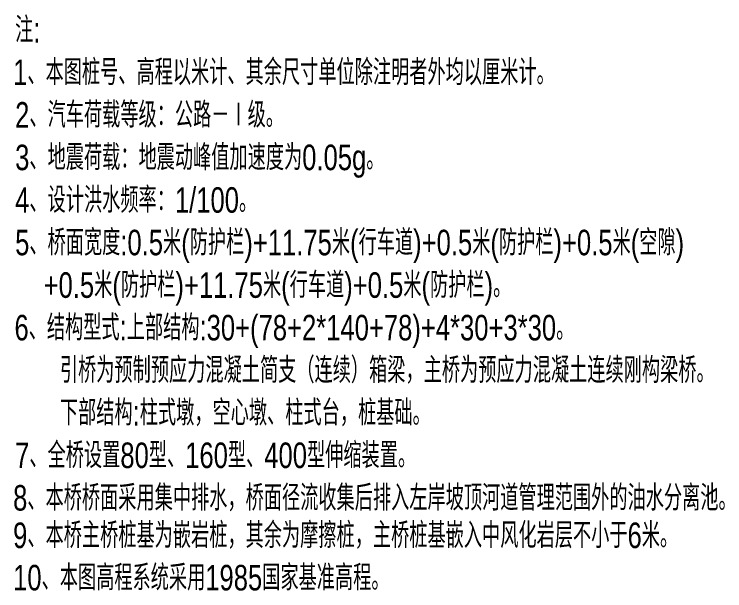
# Model space of a CAD drawing. Header units: millimetres. Extents: x 465729 to 466910, y 3671885 to 3673357.
# Drawn here: x 466672.8 to 466784.1, y 3673266.2 to 3673356.5 of the extents above; entities that cross this region are included whole.
import ezdxf

# ---------------------------------------------------------------- set-up
doc = ezdxf.new("R2010")
doc.units = ezdxf.units.MM
doc.header["$LTSCALE"] = 0.2
doc.layers.add('附注', color=7, linetype='Continuous')
doc.styles.add('fsdb', font='fsdb_e.shx', dxfattribs={"width": 0.75, "bigfont": 'fsdb.shx'})

msp = doc.modelspace()

# ---------------------------------------------------------------- texts
at = {"layer": '附注', "linetype": 'Continuous', "style": 'fsdb', "width": 0.75}
msp.add_text('注:', height=4, dxfattribs=at).set_placement((466672.9189, 3673352.1118))
at = {"layer": '附注', "color": 7, "linetype": 'Continuous', "style": 'fsdb', "width": 0.75}
for s, p in [('1、本图桩号、高程以米计、其余尺寸单位除注明者外均以厘米计。', (466672.6067, 3673345.4451)), ('2、汽车荷载等级：公路－Ⅰ级。', (466672.9281, 3673338.7784)), ('3、地震荷载：地震动峰值加速度为0.05g。', (466672.9281, 3673332.1118)), ('4、设计洪水频率：1/100。', (466672.9281, 3673325.4451)), ('5、桥面宽度:0.5米(防护栏)+11.75米(行车道)+0.5米(防护栏)+0.5米(空隙)', (466672.9281, 3673318.7784)), ('    +0.5米(防护栏)+11.75米(行车道)+0.5米(防护栏)。', (466672.9281, 3673312.1118)), ('6、结构型式:上部结构:30+(78+2*140+78)+4*30+3*30。', (466672.821, 3673305.4451)), ('      引桥为预制预应力混凝土简支（连续）箱梁，主桥为预应力混凝土连续刚构梁桥。', (466673.2496, 3673298.7787)), ('      下部结构:柱式墩，空心墩、柱式台，桩基础。', (466673.2496, 3673292.112)), ('7、全桥设置80型、160型、400型伸缩装置。', (466672.9281, 3673285.4457)), ('8、本桥桥面采用集中排水，桥面径流收集后排入左岸坡顶河道管理范围外的油水分离池。', (466672.6067, 3673278.7791)), ('9、本桥主桥桩基为嵌岩桩，其余为摩擦桩，主桥桩基嵌入中风化岩层不小于6米。', (466672.6067, 3673272.9099)), ('10、本图高程系统采用1985国家基准高程。', (466672.6067, 3673266.2741))]:
    msp.add_text(s, height=4, dxfattribs=at).set_placement(p)

doc.saveas('drawing.dxf')
